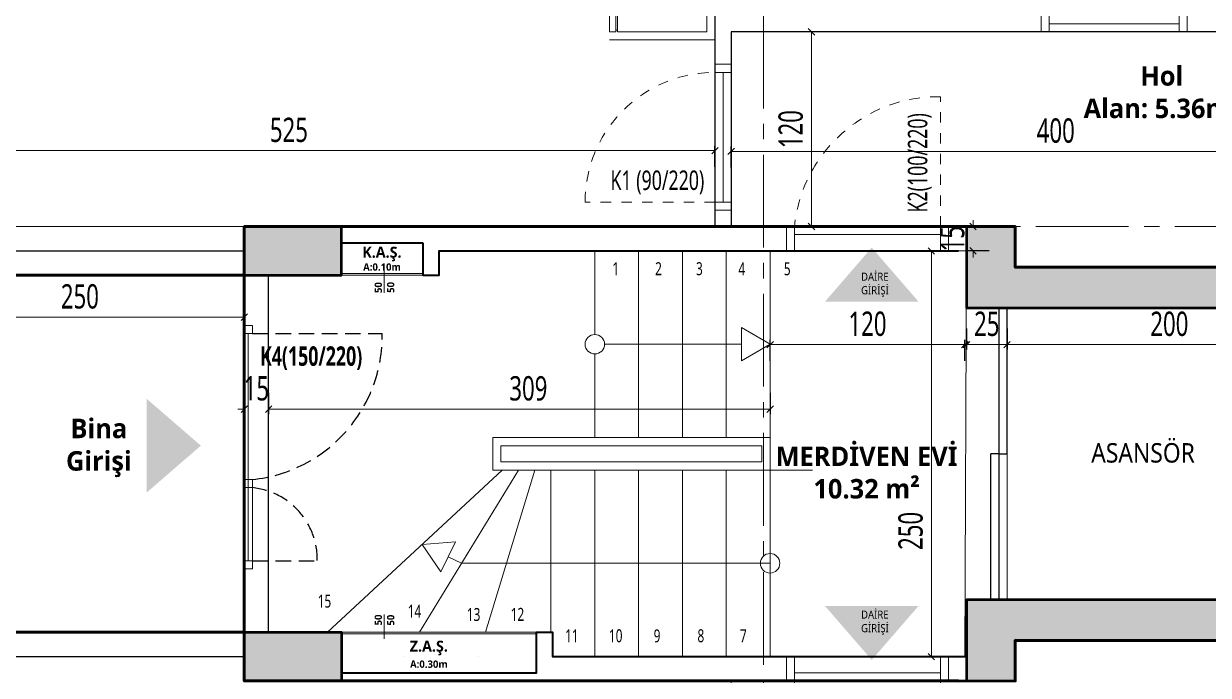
# Model space of a CAD drawing. Header units: metres. Extents: x 14968 to 56958, y -40276 to -31129.
# Drawn here: x 31217 to 31947, y -35946 to -35545 of the extents above; entities that cross this region are included whole.
import ezdxf
from ezdxf.enums import TextEntityAlignment as Align

# ---------------------------------------------------------------- set-up
doc = ezdxf.new("R2010")
doc.units = ezdxf.units.M
for name, pattern in [('CENTER2', [28.575, 19.05, -3.175, 3.175, -3.175]), ('HIDDEN2', [4.7625, 3.175, -1.5875]), ('JIS_02_1.2', [64.008, 32.004, -32.004])]:
    doc.linetypes.add(name, pattern=pattern)
doc.layers.get('0').update_dxf_attribs({"lineweight": 13})
doc.layers.get('Defpoints').update_dxf_attribs({"lineweight": 9})
doc.layers.add('A AKS', color=7, linetype='CENTER2', lineweight=9, true_color=0x848484)
doc.layers.add('A GİRİŞ OKU', color=1, linetype='Continuous', lineweight=13, true_color=0xff0000)
doc.layers.add('A ALAN BRÜT', color=5, linetype='Continuous', lineweight=60, plot=False)
doc.layers.add('A ALAN NET', color=140, linetype='Continuous', lineweight=13, plot=False)
for name, color, linetype, lineweight in [('A DUVAR', 7, 'Continuous', 25), ('A KAPI', 11, 'Continuous', 13), ('A KİRİŞ İZİ', 1, 'HIDDEN2', 13), ('A KOLON', 1, 'Continuous', 50), ('A KOLON TARAMA', 1, 'Continuous', 15), ('A MERDİVEN', 3, 'Continuous', 13), ('A MERDİVEN BASAMAK', 3, 'Continuous', 13), ('A TEFRİŞ', 252, 'Continuous', 13), ('A YAZI', 7, 'Continuous', 13), ('A ÖLÇÜ DIŞ', 31, 'Continuous', 13), ('A ÖLÇÜ İÇ', 31, 'Continuous', 13), ('Structural - Bearing', 7, 'Continuous', 40)]:
    doc.layers.add(name, color=color, linetype=linetype, lineweight=lineweight)
doc.layers.add('A KAPI KESİK', color=11, linetype='HIDDEN2')
doc.styles.add('HİB Segoe Semibold', font='')
doc.styles.add('HİB Segoe Semilight .7', font='segoeuisl.ttf', dxfattribs={"width": 0.7})
doc.styles.add('HİB Segoe Semilight .95', font='segoeuisl.ttf', dxfattribs={"width": 0.9})
doc.styles.get('HİB Segoe Semibold').set_extended_font_data('Segoe UI Semibold')
doc.dimstyles.new('HİB DIŞ', dxfattribs={"dimtxt": 15, "dimasz": 12, "dimexe": 5, "dimexo": 30, "dimgap": 5, "dimtad": 1, "dimdec": 0, "dimzin": 0, "dimdsep": 46, "dimtxsty": 'HİB Segoe Semilight .7', "dimcen": 0.09, "dimclrd": 256, "dimclre": 256, "dimclrt": 256, "dimadec": 0, "dimazin": 0, "dimtfac": 1, "dimtdec": 4, "dimtix": 1, "dimtmove": 0, "dimatfit": 3, "dimfxl": 15, "dimfxlon": 1, "dimtvp": 1, "dimtolj": 1, "dimtzin": 0, "dimlwd": -1, "dimlwe": -3, "dimarcsym": 0})
doc.dimstyles.new('HİB İÇ', dxfattribs={"dimtxt": 15, "dimasz": 18, "dimexe": 3, "dimexo": 10, "dimgap": 5, "dimtad": 1, "dimdec": 0, "dimzin": 0, "dimdsep": 46, "dimtxsty": 'HİB Segoe Semilight .7', "dimblk": 'NONE', "dimblk1": 'NONE', "dimblk2": 'NONE', "dimtsz": 2, "dimcen": 0.09, "dimclrd": 256, "dimclre": 256, "dimclrt": 256, "dimadec": 0, "dimazin": 0, "dimtfac": 1, "dimtdec": 4, "dimtix": 1, "dimtofl": 0, "dimtmove": 0, "dimatfit": 3, "dimfxl": 10, "dimfxlon": 1, "dimtvp": 1, "dimtolj": 1, "dimtzin": 0, "dimlwd": -1, "dimlwe": -3, "dimarcsym": 0})

# ---------------------------------------------------------------- blocks, each defined once
blk = doc.blocks.new('*D532')
at = {"layer": 'A ÖLÇÜ İÇ', "lineweight": -3, "ltscale": 0.5, "transparency": 16777216}
for p, q in [((31811.64, -35669.9), (31798.64, -35669.9)), ((31811.64, -35684.89), (31798.64, -35684.89))]:
    blk.add_line(p, q, dxfattribs=at)
at = {"layer": 'A ÖLÇÜ İÇ', "ltscale": 0.5, "transparency": 16777216}
for p, q in [((31799.64, -35667.9), (31803.64, -35671.9)), ((31801.64, -35669.9), (31801.64, -35665.9)), ((31803.64, -35686.89), (31799.64, -35682.89)), ((31801.64, -35684.89), (31801.64, -35688.89))]:
    blk.add_line(p, q, dxfattribs=at)
at = {"layer": 'Defpoints', "color": 0, "transparency": 16777216}
for p in [(31801.64, -35669.9), (31823.6, -35669.9), (31823.6, -35684.89)]:
    blk.add_point(p, dxfattribs=at)
at = {"layer": 'A ÖLÇÜ İÇ', "ltscale": 0.5, "transparency": 16777216, "insert": (31788.85, -35677.39), "char_height": 15, "attachment_point": 5, "rotation": 90, "style": 'HİB Segoe Semilight .7'}
blk.add_mtext('\\A1;15', dxfattribs=at)
blk = doc.blocks.new('_None')
blk = doc.blocks.new('*D567')
at = {"layer": 'A ÖLÇÜ İÇ', "lineweight": -3, "ltscale": 0.5, "transparency": 16777216}
for p, q in [((31797.6, -35732.68), (31797.6, -35745.68)), ((31822.6, -35732.68), (31822.6, -35745.68))]:
    blk.add_line(p, q, dxfattribs=at)
at = {"layer": 'A ÖLÇÜ İÇ', "ltscale": 0.5, "transparency": 16777216}
for p, q in [((31799.6, -35740.68), (31795.6, -35744.68)), ((31822.6, -35742.68), (31797.6, -35742.68)), ((31820.6, -35744.68), (31824.6, -35740.68))]:
    blk.add_line(p, q, dxfattribs=at)
at = {"layer": 'Defpoints', "color": 0, "transparency": 16777216}
for p in [(31797.6, -35719.94), (31822.6, -35719.94), (31797.6, -35742.68)]:
    blk.add_point(p, dxfattribs=at)
at = {"layer": 'A ÖLÇÜ İÇ', "ltscale": 0.5, "transparency": 16777216, "insert": (31810.1, -35729.93), "char_height": 15, "attachment_point": 5, "style": 'HİB Segoe Semilight .7'}
blk.add_mtext('\\A1;25', dxfattribs=at)
blk = doc.blocks.new('KAPI 90X10')
at = {"layer": 'A KAPI', "linetype": 'JIS_02_1.2', "ltscale": 0.2}
blk.add_line((85, 10.03), (85, 90.03), dxfattribs=at)
at = {"layer": 'A KAPI'}
for p, q in [((0, 10.03), (-10, 10.03)), ((0, 0.03), (0, 10.03)), ((90, 10.03), (90, 0.03)), ((90, 10.03), (100, 10.03)), ((0, 0.03), (-10, 0.03)), ((90, 0.03), (100, 0.03))]:
    blk.add_line(p, q, dxfattribs=at)
for points in [[(5, 10.03), (0, 10.03), (0, 0.03), (5, 0.03)], [(85, 5.03), (85, 10.03), (5, 10.03), (5, 5.03)], [(90, 10.03), (85, 10.03), (85, 0.03), (90, 0.03)]]:
    blk.add_lwpolyline(points, close=True, dxfattribs=at)
at = {"layer": 'A KAPI', "linetype": 'JIS_02_1.2', "ltscale": 0.2}
blk.add_arc((85, 10.03), 80, 90, 180, dxfattribs=at)
at = {"layer": 'A KAPI', "style": 'HİB Segoe Semilight .7', "width": 0.7}
blk.add_attdef('KAPI_NO', (76.63, 23.8), '', height=12, rotation=90, dxfattribs=at)
blk = doc.blocks.new('*D533')
at = {"layer": 'A ÖLÇÜ İÇ', "lineweight": -3, "ltscale": 0.5}
for p, q in [((31708.14, -35549.89), (31699.14, -35549.89)), ((31712.14, -35669.9), (31699.14, -35669.9))]:
    blk.add_line(p, q, dxfattribs=at)
at = {"layer": 'A ÖLÇÜ İÇ', "ltscale": 0.5}
for p, q in [((31704.14, -35551.89), (31700.14, -35547.89)), ((31702.14, -35669.9), (31702.14, -35549.89)), ((31700.14, -35667.9), (31704.14, -35671.9))]:
    blk.add_line(p, q, dxfattribs=at)
at = {"layer": 'Defpoints', "color": 0}
for p in [(31702.14, -35549.89), (31718.14, -35549.89), (31724.1, -35669.9)]:
    blk.add_point(p, dxfattribs=at)
at = {"layer": 'A ÖLÇÜ İÇ', "ltscale": 0.5, "insert": (31689.35, -35609.89), "char_height": 15, "attachment_point": 5, "rotation": 90, "style": 'HİB Segoe Semilight .7'}
blk.add_mtext('\\A1;120', dxfattribs=at)
blk = doc.blocks.new('KAPI 90X15')
at = {"layer": 'A KAPI', "ltscale": 100}
for p, q in [((78.34, 98.17), (78.34, 108.17)), ((93.34, 98.17), (93.34, 108.17)), ((78.34, 98.17), (93.34, 98.17)), ((93.34, -1.83), (78.34, -1.83)), ((78.34, -1.83), (78.34, -11.83)), ((93.34, -1.83), (93.34, -11.83))]:
    blk.add_line(p, q, dxfattribs=at)
at = {"layer": 'A KAPI', "linetype": 'JIS_02_1.2', "ltscale": 0.2}
blk.add_line((78.34, 93.17), (-1.66, 93.17), dxfattribs=at)
at = {"layer": 'A KAPI', "ltscale": 100}
for points in [[(78.34, 98.17), (78.34, 93.17), (93.34, 93.17), (93.34, 98.17)], [(83.34, 93.17), (78.34, 93.17), (78.34, 3.17), (83.34, 3.17)], [(78.34, 3.17), (78.34, -1.83), (93.34, -1.83), (93.34, 3.17)]]:
    blk.add_lwpolyline(points, close=True, dxfattribs=at)
at = {"layer": 'A KAPI', "linetype": 'JIS_02_1.2', "ltscale": 0.2}
blk.add_arc((87.4, 91.77), 89.07, 179.10402, 264.16306, dxfattribs=at)
at = {"layer": 'A KAPI', "style": 'HİB Segoe Semilight .7', "width": 0.7}
blk.add_attdef('KAPI_NO', (21.93, 73.07), '', height=12, dxfattribs=at)
blk = doc.blocks.new('*D564')
at = {"layer": 'A ÖLÇÜ İÇ', "ltscale": 0.5, "transparency": 16777216}
for p, q in [((31678.6, -35740.68), (31674.6, -35744.68)), ((31796.6, -35742.68), (31676.6, -35742.68)), ((31794.6, -35744.68), (31798.6, -35740.68))]:
    blk.add_line(p, q, dxfattribs=at)
at = {"layer": 'A ÖLÇÜ İÇ', "lineweight": -3, "ltscale": 0.5, "transparency": 16777216}
for p, q in [((31676.6, -35752.68), (31676.6, -35739.68)), ((31796.6, -35752.68), (31796.6, -35739.68))]:
    blk.add_line(p, q, dxfattribs=at)
at = {"layer": 'Defpoints', "color": 0, "transparency": 16777216}
for p in [(31676.6, -35742.68), (31796.6, -35899.89), (31676.6, -35919.25)]:
    blk.add_point(p, dxfattribs=at)
at = {"layer": 'A ÖLÇÜ İÇ', "ltscale": 0.5, "transparency": 16777216, "insert": (31736.6, -35729.89), "char_height": 15, "attachment_point": 5, "style": 'HİB Segoe Semilight .7'}
blk.add_mtext('\\A1;120', dxfattribs=at)
blk = doc.blocks.new('*D563')
at = {"layer": 'A ÖLÇÜ İÇ', "ltscale": 0.5, "transparency": 16777216}
for p, q in [((31777.98, -35686.99), (31773.98, -35682.99)), ((31775.98, -35684.99), (31775.98, -35934.94)), ((31773.98, -35932.94), (31777.98, -35936.94))]:
    blk.add_line(p, q, dxfattribs=at)
at = {"layer": 'A ÖLÇÜ İÇ', "lineweight": -3, "ltscale": 0.5, "transparency": 16777216}
for p, q in [((31785.98, -35684.99), (31772.98, -35684.99)), ((31785.98, -35934.94), (31772.98, -35934.94))]:
    blk.add_line(p, q, dxfattribs=at)
at = {"layer": 'Defpoints', "color": 0, "transparency": 16777216}
for p in [(31797.6, -35684.99), (31775.98, -35934.94), (31797.6, -35934.94)]:
    blk.add_point(p, dxfattribs=at)
at = {"layer": 'A ÖLÇÜ İÇ', "ltscale": 0.5, "transparency": 16777216, "insert": (31763.22, -35857.48), "char_height": 15, "attachment_point": 5, "rotation": 90, "style": 'HİB Segoe Semilight .7'}
blk.add_mtext('\\A1;250', dxfattribs=at)
blk = doc.blocks.new('*D565')
at = {"layer": 'A ÖLÇÜ İÇ', "ltscale": 0.5, "transparency": 16777216}
for p, q in [((31824.6, -35740.68), (31820.6, -35744.68)), ((32022.6, -35742.68), (31822.6, -35742.68)), ((32020.6, -35744.68), (32024.6, -35740.68))]:
    blk.add_line(p, q, dxfattribs=at)
at = {"layer": 'A ÖLÇÜ İÇ', "lineweight": -3, "ltscale": 0.5, "transparency": 16777216}
for p, q in [((31822.6, -35752.68), (31822.6, -35739.68)), ((32022.6, -35752.68), (32022.6, -35739.68))]:
    blk.add_line(p, q, dxfattribs=at)
at = {"layer": 'Defpoints', "color": 0, "transparency": 16777216}
for p in [(31822.6, -35742.68), (31822.6, -35899.89), (32022.6, -35899.89)]:
    blk.add_point(p, dxfattribs=at)
at = {"layer": 'A ÖLÇÜ İÇ', "ltscale": 0.5, "transparency": 16777216, "insert": (31922.6, -35729.93), "char_height": 15, "attachment_point": 5, "style": 'HİB Segoe Semilight .7'}
blk.add_mtext('\\A1;200', dxfattribs=at)
blk = doc.blocks.new('*D543')
at = {"layer": 'A ÖLÇÜ İÇ', "ltscale": 0.5}
for p, q in [((31654.6, -35621.59), (31650.6, -35625.59)), ((31652.6, -35623.59), (32052.6, -35623.59)), ((32050.6, -35625.59), (32054.6, -35621.59))]:
    blk.add_line(p, q, dxfattribs=at)
at = {"layer": 'A ÖLÇÜ İÇ', "lineweight": -3, "ltscale": 0.5}
for p, q in [((31652.6, -35633.59), (31652.6, -35620.59)), ((32052.6, -35633.59), (32052.6, -35620.59))]:
    blk.add_line(p, q, dxfattribs=at)
at = {"layer": 'Defpoints', "color": 0}
for p in [(32052.6, -35623.59), (31652.6, -35669.89), (32052.6, -35669.94)]:
    blk.add_point(p, dxfattribs=at)
at = {"layer": 'A ÖLÇÜ İÇ', "ltscale": 0.5, "insert": (31852.6, -35610.84), "char_height": 15, "attachment_point": 5, "style": 'HİB Segoe Semilight .7'}
blk.add_mtext('\\A1;400', dxfattribs=at)
blk = doc.blocks.new('A BUZDOLABI')
at = {"color": 0}
for p, q in [((13.07, 48.33), (13.07, -16.67)), ((18.07, 43.33), (18.07, -11.67)), ((18.07, -11.67), (78.07, -11.67)), ((18.07, -12.67), (78.07, -12.67)), ((18.07, -12.67), (18.07, -16.67)), ((19.07, -12.67), (19.07, -11.67)), ((77.07, -11.67), (77.07, -12.67)), ((78.07, -12.67), (78.07, -16.67)), ((18.07, -16.67), (78.07, -16.67))]:
    blk.add_line(p, q, dxfattribs=at)
at = {"color": 0, "ltscale": 10}
for p, q in [((83.07, 48.33), (83.07, -16.67)), ((18.07, 43.33), (78.07, 43.33)), ((78.07, 43.33), (78.07, -11.67))]:
    blk.add_line(p, q, dxfattribs=at)
at = {"color": 0}
for points in [[(18.07, 43.33), (78.07, 43.33)], [(78.07, -16.67), (18.07, -16.67)]]:
    blk.add_lwpolyline(points, dxfattribs=at)
blk = doc.blocks.new('*D569')
at = {"layer": 'A ÖLÇÜ İÇ', "lineweight": -3, "ltscale": 0.5, "transparency": 16777216}
for p, q in [((31352.6, -35772.47), (31352.6, -35785.47)), ((31367.6, -35772.47), (31367.6, -35785.47))]:
    blk.add_line(p, q, dxfattribs=at)
at = {"layer": 'A ÖLÇÜ İÇ', "ltscale": 0.5, "transparency": 16777216}
for p, q in [((31352.6, -35782.47), (31348.6, -35782.47)), ((31350.6, -35784.47), (31354.6, -35780.47)), ((31369.6, -35780.47), (31365.6, -35784.47)), ((31367.6, -35782.47), (31371.6, -35782.47))]:
    blk.add_line(p, q, dxfattribs=at)
at = {"layer": 'Defpoints', "color": 0, "transparency": 16777216}
for p in [(31352.6, -35724.94), (31367.6, -35724.94), (31352.6, -35782.47)]:
    blk.add_point(p, dxfattribs=at)
at = {"layer": 'A ÖLÇÜ İÇ', "ltscale": 0.5, "transparency": 16777216, "insert": (31360.1, -35769.68), "char_height": 15, "attachment_point": 5, "style": 'HİB Segoe Semilight .7'}
blk.add_mtext('\\A1;15', dxfattribs=at)
blk = doc.blocks.new('*D538')
at = {"layer": 'A ÖLÇÜ İÇ', "ltscale": 0.5, "transparency": 16777216}
for p, q in [((31119.6, -35621.14), (31115.6, -35625.14)), ((31117.6, -35623.14), (31642.6, -35623.14)), ((31640.6, -35625.14), (31644.6, -35621.14))]:
    blk.add_line(p, q, dxfattribs=at)
at = {"layer": 'A ÖLÇÜ İÇ', "lineweight": -3, "ltscale": 0.5, "transparency": 16777216}
for p, q in [((31117.6, -35633.14), (31117.6, -35620.14)), ((31642.6, -35633.14), (31642.6, -35620.14))]:
    blk.add_line(p, q, dxfattribs=at)
at = {"layer": 'Defpoints', "color": 0, "transparency": 16777216}
for p in [(31642.6, -35623.14), (31117.6, -35647.64), (31642.6, -35669.89)]:
    blk.add_point(p, dxfattribs=at)
at = {"layer": 'A ÖLÇÜ İÇ', "ltscale": 0.5, "transparency": 16777216, "insert": (31380.1, -35610.39), "char_height": 15, "attachment_point": 5, "style": 'HİB Segoe Semilight .7'}
blk.add_mtext('\\A1;525', dxfattribs=at)
blk = doc.blocks.new('*D568')
at = {"layer": 'A ÖLÇÜ İÇ', "lineweight": -3, "ltscale": 0.5, "transparency": 16777216}
for p, q in [((31367.6, -35772.47), (31367.6, -35785.47)), ((31676.6, -35772.47), (31676.6, -35785.47))]:
    blk.add_line(p, q, dxfattribs=at)
at = {"layer": 'A ÖLÇÜ İÇ', "ltscale": 0.5, "transparency": 16777216}
for p, q in [((31369.6, -35780.47), (31365.6, -35784.47)), ((31676.6, -35782.47), (31367.6, -35782.47)), ((31674.6, -35784.47), (31678.6, -35780.47))]:
    blk.add_line(p, q, dxfattribs=at)
at = {"layer": 'Defpoints', "color": 0, "transparency": 16777216}
for p in [(31676.6, -35684.94), (31367.6, -35724.94), (31367.6, -35782.47)]:
    blk.add_point(p, dxfattribs=at)
at = {"layer": 'A ÖLÇÜ İÇ', "ltscale": 0.5, "transparency": 16777216, "insert": (31527.65, -35769.71), "char_height": 15, "attachment_point": 5, "style": 'HİB Segoe Semilight .7'}
blk.add_mtext('\\A1;309', dxfattribs=at)
blk = doc.blocks.new('*D178')
at = {"layer": 'A ÖLÇÜ DIŞ', "lineweight": -3, "ltscale": 0.5}
for p, q in [((32528.3, -35224.94), (32548.3, -35224.94)), ((32528.3, -36394.94), (32548.3, -36394.94))]:
    blk.add_line(p, q, dxfattribs=at)
at = {"layer": 'A ÖLÇÜ DIŞ', "ltscale": 0.5}
blk.add_line((32543.3, -36382.94), (32543.3, -35236.94), dxfattribs=at)
at = {"layer": 'A ÖLÇÜ DIŞ'}
for points in [[(32545.3, -35236.94), (32541.3, -35236.94), (32543.3, -35224.94)], [(32541.3, -36382.94), (32545.3, -36382.94), (32543.3, -36394.94)]]:
    blk.add_solid(points, dxfattribs=at)
at = {"layer": 'Defpoints', "color": 0}
for p in [(31657.6, -35224.94), (32543.3, -35224.94), (31657.6, -36394.94)]:
    blk.add_point(p, dxfattribs=at)
at = {"layer": 'A ÖLÇÜ DIŞ', "ltscale": 0.5, "insert": (32530.51, -35809.94), "char_height": 15, "attachment_point": 5, "rotation": 90, "style": 'HİB Segoe Semilight .7'}
blk.add_mtext('\\A1;1170', dxfattribs=at)
blk = doc.blocks.new('*D1526')
at = {"layer": 'A ÖLÇÜ İÇ', "lineweight": -3, "ltscale": 0.5}
for p, q in [((31102.6, -35715.78), (31102.6, -35728.78)), ((31352.6, -35715.78), (31352.6, -35728.78))]:
    blk.add_line(p, q, dxfattribs=at)
at = {"layer": 'A ÖLÇÜ İÇ', "ltscale": 0.5}
for p, q in [((31104.6, -35723.78), (31100.6, -35727.78)), ((31102.6, -35725.78), (31352.6, -35725.78)), ((31350.6, -35727.78), (31354.6, -35723.78))]:
    blk.add_line(p, q, dxfattribs=at)
at = {"layer": 'Defpoints', "color": 0}
for p in [(31102.6, -35694.94), (31352.6, -35699.94), (31352.6, -35725.78)]:
    blk.add_point(p, dxfattribs=at)
at = {"layer": 'A ÖLÇÜ İÇ', "ltscale": 0.5, "insert": (31251.32, -35713.03), "char_height": 15, "attachment_point": 5, "style": 'HİB Segoe Semilight .7'}
blk.add_mtext('\\A1;250', dxfattribs=at)
blk = doc.blocks.new('KAPI GİRİŞ 150')
at = {"layer": 'A KAPI', "ltscale": 100}
for points in [[(-5, 40), (0, 40), (0, 45), (-5, 45)], [(140, 45), (140, 42.5), (45, 42.5), (45, 45)], [(50, 40), (45, 40), (45, 45), (50, 45)], [(145, 40), (140, 40), (140, 45), (145, 45)], [(50, 42.5), (50, 40), (0, 40), (0, 42.5)]]:
    blk.add_lwpolyline(points, close=True, dxfattribs=at)
at = {"layer": 'A KAPI KESİK', "ltscale": 3}
for p, q in [((0, 40), (0, 0)), ((140, 40), (140, -40))]:
    blk.add_line(p, q, dxfattribs=at)
for centre, radius, start, end in [((0.7, 44.53), 44.53, 269.10402, 354.16306), ((138.61, 49.06), 89.07, 185.83694, 270.89598)]:
    blk.add_arc(centre, radius, start, end, dxfattribs=at)
at = {"layer": 'A YAZI', "style": 'HİB Segoe Semilight .7', "text_generation_flag": 4, "width": 0.7}
blk.add_attdef('KAPI_NO', (119.9, -16.41), '', height=12, rotation=90, dxfattribs=at)
blk = doc.blocks.new('AKS YENİ')
at = {"layer": 'A AKS', "ltscale": 3}
for p, q in [((570, 285.07), (570, -1455.07)), ((1480.7, -445), (-235.7, -445))]:
    blk.add_line(p, q, dxfattribs=at)
blk = doc.blocks.new('KOLON YENİ')
at = {"layer": 'A KOLON TARAMA', "ltscale": 100, "transparency": 33554687}
h = blk.add_hatch(dxfattribs=at)
h.set_pattern_fill('ANSI33-METRIC', color=256)
h.set_pattern_definition([(45, (250, -735), (-4.49013, 4.49013), []), (45, (254.49, -735), (-4.49013, 4.49013), [3.175, -1.5875])])
h.paths.add_polyline_path([(695, -725), (725, -725), (725, -699.99), (945, -700), (945, -470), (725, -470), (725, -445), (695, -445), (695, -495.01), (920, -495), (920, -674.95), (695, -674.94)])
h.paths.add_polyline_path([(250, -475), (310, -475), (310, -445), (250, -445)])
h.paths.add_polyline_path([(250, -695), (310, -695), (310, -725), (250, -725)])
at = {"layer": 'A KOLON', "ltscale": 0.5}
for points in [[(250, -475), (310, -475), (310, -445), (250, -445)], [(695, -725), (725, -725), (725, -700), (945, -700), (945, -470), (725, -470), (725, -445), (695, -445), (695, -495), (920, -495), (920, -674.95), (695, -674.95)], [(250, -695), (310, -695), (310, -725), (250, -725)]]:
    blk.add_lwpolyline(points, close=True, dxfattribs=at)

msp = doc.modelspace()

# ---------------------------------------------------------------- hatches: boundary and pattern name
at = {"layer": 'A GİRİŞ OKU', "ltscale": 100, "transparency": 33554687}
h = msp.add_hatch(color=256, dxfattribs=at)
h.dxf.hatch_style = 1
h.paths.add_polyline_path([(31768.09, -35716.22), (31710.36, -35716.22), (31739.23, -35682.88)])
h = msp.add_hatch(color=256, dxfattribs=at)
h.dxf.hatch_style = 1
h.paths.add_polyline_path([(31292.52, -35833.8), (31292.52, -35776.06), (31325.86, -35804.93)])
h = msp.add_hatch(color=256, dxfattribs=at)
h.dxf.hatch_style = 1
h.paths.add_polyline_path([(31768.09, -35903.66), (31710.36, -35903.66), (31739.23, -35937)])

# ---------------------------------------------------------------- linework, layer by layer
at = {"layer": 'A ALAN BRÜT', "ltscale": 0.5}
for points in [[(31102.6, -35224.94), (31657.6, -35224.94), (31657.6, -35224.94), (32342.61, -35224.94), (32342.61, -35554.94), (32262.6, -35554.94), (32262.6, -35809.94), (32047.6, -35809.94), (32047.6, -35694.94), (31827.6, -35694.94), (31827.6, -35669.94), (31792.6, -35669.94), (31792.6, -35669.94), (31412.6, -35669.94), (31412.6, -35669.94), (31352.6, -35669.94), (31352.6, -35699.94), (31102.6, -35699.94)], [(32342.61, -35224.94), (32342.61, -35554.94), (32262.6, -35554.94), (32262.6, -36064.94), (32342.61, -36064.94), (32342.61, -36394.94), (31657.6, -36394.94), (31657.6, -36394.94), (31102.6, -36394.94), (31102.6, -35919.94), (31352.6, -35919.94), (31352.6, -35699.94), (31102.6, -35699.94), (31102.6, -35224.94), (31657.6, -35224.94), (31657.6, -35224.94)], [(31352.6, -35669.94), (31792.6, -35669.94), (31792.6, -35669.94), (31827.6, -35669.94), (31827.6, -35694.94), (32047.6, -35694.94), (32047.6, -35924.94), (31827.6, -35924.9), (31827.6, -35949.94), (31792.6, -35949.98), (31792.6, -35949.94), (31412.6, -35949.94), (31412.6, -35949.94), (31352.6, -35949.94)], [(31102.6, -36394.94), (31657.6, -36394.94), (31657.6, -36394.94), (32342.61, -36394.94), (32342.61, -36064.94), (32262.6, -36064.94), (32262.6, -35809.94), (32047.6, -35809.94), (32047.6, -35924.94), (31827.6, -35924.89), (31827.6, -35949.94), (31792.6, -35949.98), (31792.6, -35949.94), (31412.6, -35949.94), (31412.6, -35949.94), (31352.6, -35949.94), (31352.6, -35919.94), (31102.6, -35919.94)]]:
    msp.add_lwpolyline(points, close=True, dxfattribs=at)
at = {"layer": 'A ALAN NET'}
for points in [[(31117.6, -35239.94), (31642.6, -35239.94), (31642.6, -35669.94), (31117.6, -35669.94)], [(31652.6, -35669.94), (31652.6, -35549.89), (32052.6, -35549.89), (32052.6, -35669.94), (32052.6, -35669.94), (32052.6, -35694.94), (31827.6, -35694.96), (31827.6, -35669.91)], [(31652.6, -35949.94), (31652.6, -36069.99), (32052.6, -36069.99), (32052.6, -35924.94), (31827.6, -35924.89), (31827.6, -35949.94)]]:
    msp.add_lwpolyline(points, close=True, dxfattribs=at)
at = {"layer": 'A ALAN NET', "ltscale": 0.5}
msp.add_lwpolyline([(31822.6, -35899.89), (32022.6, -35899.89), (32022.6, -35719.94), (31822.6, -35719.94)], close=True, dxfattribs=at)
at = {"layer": 'A DUVAR', "ltscale": 0.5}
for p, q in [((31642.6, -35239.94), (31642.6, -35669.94)), ((31652.6, -35549.89), (31652.6, -35669.94)), ((32052.6, -35549.89), (31652.6, -35549.89)), ((31792.6, -35669.94), (31412.6, -35669.94)), ((31162.6, -35684.94), (31352.6, -35684.94)), ((31367.6, -35919.94), (31367.6, -35699.94)), ((31162.6, -35919.94), (31352.6, -35919.94)), ((31162.6, -35934.94), (31352.6, -35934.94))]:
    msp.add_line(p, q, dxfattribs=at)
at = {"layer": 'A DUVAR', "linetype": 'ByBlock', "ltscale": 100}
for p, q in [((31817.6, -35719.94), (31817.6, -35809.94)), ((31822.6, -35809.94), (31822.6, -35719.94)), ((31817.6, -35809.94), (31812.6, -35809.94)), ((31812.6, -35899.94), (31812.6, -35809.94)), ((31817.6, -35809.94), (31822.6, -35809.94)), ((31817.6, -35809.94), (31817.6, -35899.94))]:
    msp.add_line(p, q, dxfattribs=at)
at = {"layer": 'A DUVAR', "ltscale": 0.5}
msp.add_lwpolyline([(32342.61, -35224.94), (32342.61, -35554.94), (32262.61, -35554.94), (32262.61, -36064.94), (32342.61, -36064.94), (32342.61, -36394.94), (31657.6, -36394.94), (31657.6, -36394.94), (31102.6, -36394.94), (31102.6, -35919.94), (31352.6, -35919.94), (31352.6, -35699.94), (31102.6, -35699.94), (31102.6, -35224.94), (31657.6, -35224.94), (31657.6, -35224.94)], close=True, dxfattribs=at)
at = {"layer": 'A KİRİŞ İZİ', "ltscale": 2}
msp.add_line((31822.6, -35899.89), (31822.6, -35719.89), dxfattribs=at)
at = {"layer": 'A MERDİVEN'}
for p, q in [((31568.6, -35736.44), (31568.6, -35684.94)), ((31595.6, -35799.96), (31595.6, -35684.94)), ((31622.6, -35799.96), (31622.6, -35684.94)), ((31649.6, -35799.96), (31649.6, -35684.99)), ((31676.6, -35799.96), (31676.6, -35684.94)), ((31574.6, -35742.45), (31658.89, -35742.42)), ((31568.6, -35799.96), (31568.6, -35748.44)), ((31511.6, -35819.94), (31403.93, -35919.94)), ((31521.6, -35819.94), (31460.5, -35919.94)), ((31531.6, -35819.94), (31501.26, -35919.94)), ((31541.6, -35819.94), (31541.6, -35919.94)), ((31568.6, -35819.94), (31568.6, -35934.89)), ((31595.6, -35819.94), (31595.6, -35934.89)), ((31622.6, -35819.94), (31622.6, -35934.89)), ((31649.6, -35819.94), (31649.6, -35934.89)), ((31676.6, -35819.94), (31702.77, -35819.94)), ((31676.6, -35819.94), (31676.6, -35934.89)), ((31451.33, -35934.94), (31451.33, -35934.94)), ((31496.71, -35934.94), (31496.71, -35934.94))]:
    msp.add_line(p, q, dxfattribs=at)
for points in [[(31676.6, -35742.42), (31658.89, -35732.19), (31658.89, -35752.65)], [(31505.71, -35819.94), (31505.71, -35799.94), (31676.6, -35799.94), (31676.6, -35819.94)], [(31510.71, -35814.94), (31510.71, -35804.94), (31671.6, -35804.94), (31671.6, -35814.94)]]:
    msp.add_lwpolyline(points, close=True, dxfattribs=at)
for points in [[(31619.89, -35742.46), (31620.09, -35742.46)], [(31676.6, -35877.41), (31486.41, -35877.41), (31478.23, -35873.46)], [(31486.47, -35877.44), (31486.41, -35877.41)]]:
    msp.add_lwpolyline(points, dxfattribs=at)
at = {"layer": 'A MERDİVEN', "elevation": 0}
msp.add_lwpolyline([(31462.28, -35865.75), (31473.78, -35882.67), (31482.68, -35864.25)], close=True, dxfattribs=at)
at = {"layer": 'A MERDİVEN'}
for centre in [(31568.6, -35742.44), (31676.6, -35877.41)]:
    msp.add_circle(centre, 6, dxfattribs=at)
at = {"layer": 'A TEFRİŞ', "linetype": 'Continuous'}
for p, q in [((31462.6, -35698.94), (31412.6, -35698.94)), ((31438.83, -35695.82), (31438.87, -35710.82)), ((31462.6, -35699.94), (31412.6, -35699.94)), ((31438.83, -35924.06), (31438.87, -35909.06)), ((31532.6, -35919.94), (31412.6, -35919.94)), ((31532.6, -35920.94), (31412.6, -35920.94))]:
    msp.add_line(p, q, dxfattribs=at)
at = {"layer": 'Structural - Bearing'}
for p, q in [((31412.6, -35679.94), (31462.6, -35679.94)), ((31462.6, -35684.94), (31462.6, -35689.94)), ((31532.6, -35934.94), (31532.6, -35929.94))]:
    msp.add_line(p, q, dxfattribs=at)
for points in [[(31462.6, -35679.94), (31462.6, -35699.94), (31472.6, -35699.94), (31472.6, -35684.94), (31792.6, -35684.94)], [(31412.6, -35944.94), (31532.6, -35944.94), (31532.6, -35919.94), (31542.6, -35919.94), (31542.6, -35934.94), (31797.6, -35934.94)]]:
    msp.add_lwpolyline(points, dxfattribs=at)

# ---------------------------------------------------------------- block references
at = {"layer": 'A AKS', "ltscale": 0.5}
msp.add_blockref('AKS YENİ', (31102.6, -35224.94), dxfattribs=at)
at = {"layer": 'A DUVAR'}
ref = msp.add_blockref('KAPI GİRİŞ 150', (31397.6, -35875.81), dxfattribs=dict(at, rotation=90.00000000000001))
ref.add_attrib('KAPI_NO', 'K4(150/220)', (31362.3, -35755.74), dxfattribs={"layer": 'A KAPI', "height": 12, "style": 'HİB Segoe Semibold', "width": 0.7})
at = {"layer": 'A KAPI', "ltscale": 100}
ref = msp.add_blockref('KAPI 90X10', (31843.6, -35549.92), dxfattribs=at)
ref.add_attrib('KAPI_NO', 'K1 (90/220)', (31920.23, -35533.59), dxfattribs={"height": 12, "rotation": 90, "style": 'HİB Segoe Semilight .7', "width": 0.7})
ref = msp.add_blockref('KAPI 90X10', (31652.64, -35569.89), dxfattribs=dict(at, xscale=-1, rotation=90.00000000000001))
ref.add_attrib('KAPI_NO', 'K1 (90/220)', (31578.25, -35647.36), dxfattribs={"height": 12, "style": 'HİB Segoe Semilight .7', "width": 0.7})
ref = msp.add_blockref('KAPI 90X15', (31688.44, -35591.55), dxfattribs=dict(at, rotation=270))
ref.add_attrib('KAPI_NO', 'K2(100/220)', (31773.46, -35661.25), dxfattribs={"height": 12, "rotation": 90, "style": 'HİB Segoe Semilight .7', "width": 0.7})
ref = msp.add_blockref('KAPI 90X15', (31688.44, -36028.33), dxfattribs=dict(at, xscale=-1, rotation=270))
ref.add_attrib('KAPI_NO', 'K2(100/220)', (31773.46, -36017.29), dxfattribs={"height": 12, "rotation": 90, "style": 'HİB Segoe Semilight .7', "width": 0.7})
at = {"layer": 'A TEFRİŞ', "ltscale": 100, "rotation": 270}
msp.add_blockref('A BUZDOLABI', (31594.28, -35471.87), dxfattribs=at)

# ---------------------------------------------------------------- texts
at = {"layer": 'A GİRİŞ OKU', "color": 250, "ltscale": 100, "transparency": 33554687, "char_height": 5, "width": 1.92, "style": 'HİB Segoe Semilight .95'}
for insert, attachment_point in [((31732.66, -35713.33), 7), ((31732.66, -35906.55), 1)]:
    msp.add_mtext('DAİRE GİRİŞİ', dxfattribs=dict(at, insert=insert, attachment_point=attachment_point))
at = {"layer": 'A MERDİVEN BASAMAK', "style": 'HİB Segoe Semilight .95', "width": 0.7}
for s, p in [('1', (31579.39, -35699.93)), ('2', (31605.76, -35699.87)), ('3', (31630.96, -35699.87)), ('4', (31657.07, -35699.93)), ('5', (31685.07, -35699.93))]:
    msp.add_text(s, height=8, dxfattribs=at).set_placement(p)
at = {"layer": 'A YAZI', "ltscale": 100, "style": 'HİB Segoe Semibold'}
for s, height, p in [('K.A.Ş.', 6.75, (31437.42, -35685.71)), ('A:0.10m', 4.5, (31437.48, -35694.83)), ('Z.A.Ş.', 6.75, (31466.32, -35928.5)), ('A:0.30m', 4.5, (31466.38, -35939.59))]:
    msp.add_text(s, height=height, dxfattribs=at).set_placement(p, align=Align.MIDDLE_CENTER)
for p in [(31435.17, -35707.52), (31442.82, -35707.42), (31435.17, -35912.35), (31442.82, -35912.46)]:
    msp.add_text('50', height=4.5, rotation=90, dxfattribs=at).set_placement(p, align=Align.MIDDLE_CENTER)
at = {"layer": 'A YAZI', "ltscale": 100, "char_height": 12}
for s, insert, width, attachment_point, style in [('Hol\\PAlan: 5.36m²', (31917.95, -35603.29), 169.4932, 8, 'HİB Segoe Semibold'), ('\\pxi-3,l4,t4;Bina\\PGirişi', (31257, -35788.32), 74.1698, 2, 'HİB Segoe Semibold'), ('ASANSÖR', (31938.33, -35803.37), 103.3635, 3, 'HİB Segoe Semilight .95'), ('\\pxqc;MERDİVEN EVİ 10.32 m²', (31801.24, -35837.71), 130.3635, 9, 'HİB Segoe Semibold')]:
    msp.add_mtext(s, dxfattribs=dict(at, insert=insert, width=width, attachment_point=attachment_point, style=style))

# ---------------------------------------------------------------- dimensions: what is measured, and where the dimension line sits
at = {"layer": 'A ÖLÇÜ DIŞ', "ltscale": 0.5}
dim = msp.add_linear_dim(base=(32543.3, -35224.94), p1=(31657.6, -36394.94), p2=(31657.6, -35224.94), angle=90, dimstyle='HİB DIŞ', dxfattribs=at)
dim.commit()
dim.dimension.update_dxf_attribs({"geometry": '*D178', "text_midpoint": (32530.51, -35809.94)})
at = {"layer": 'A ÖLÇÜ İÇ', "ltscale": 0.5}
for base, p1, p2, picture, middle in [((31702.14, -35549.89), (31724.1, -35669.9), (31718.14, -35549.89), '*D533', (31702.14, -35609.89)), ((31775.98, -35934.94), (31797.6, -35684.99), (31797.6, -35934.94), '*D563', (31775.98, -35857.48))]:
    dim = msp.add_linear_dim(base=base, p1=p1, p2=p2, angle=270, dimstyle='HİB İÇ', override={"dimtxt": 15}, dxfattribs=at)
    dim.commit()
    dim.dimension.update_dxf_attribs({"geometry": picture, "text_midpoint": middle, "dimtype": 160})
for base, p1, p2, picture, middle in [((31642.6, -35623.14), (31117.6, -35647.64), (31642.6, -35669.89), '*D538', (31380.1, -35610.39)), ((32052.6, -35623.59), (31652.6, -35669.89), (32052.6, -35669.94), '*D543', (31852.6, -35610.84)), ((31797.6, -35742.68), (31822.6, -35719.94), (31797.6, -35719.94), '*D567', (31810.1, -35729.93)), ((31352.6, -35782.47), (31367.6, -35724.94), (31352.6, -35724.94), '*D569', (31360.1, -35769.68))]:
    dim = msp.add_linear_dim(base=base, p1=p1, p2=p2, dimstyle='HİB İÇ', override={"dimtxt": 15}, dxfattribs=at)
    dim.commit()
    dim.dimension.update_dxf_attribs({"geometry": picture, "text_midpoint": middle})
for base, p1, p2, angle, picture, middle in [((31801.64, -35669.9), (31823.6, -35684.89), (31823.6, -35669.9), 270, '*D532', (31788.85, -35677.39)), ((31676.6, -35742.68), (31796.6, -35899.89), (31676.6, -35919.25), 180, '*D564', (31736.6, -35729.89)), ((31822.6, -35742.68), (32022.6, -35899.89), (31822.6, -35899.89), 180, '*D565', (31922.6, -35729.93))]:
    dim = msp.add_linear_dim(base=base, p1=p1, p2=p2, angle=angle, dimstyle='HİB İÇ', override={"dimtxt": 15}, dxfattribs=at)
    dim.commit()
    dim.dimension.update_dxf_attribs({"geometry": picture, "text_midpoint": middle})
for base, p1, p2, picture, middle in [((31367.6, -35782.47), (31676.6, -35684.94), (31367.6, -35724.94), '*D568', (31527.65, -35782.47)), ((31352.6, -35725.78), (31102.6, -35694.94), (31352.6, -35699.94), '*D1526', (31251.32, -35725.78))]:
    dim = msp.add_linear_dim(base=base, p1=p1, p2=p2, dimstyle='HİB İÇ', override={"dimtxt": 15}, dxfattribs=at)
    dim.commit()
    dim.dimension.update_dxf_attribs({"geometry": picture, "text_midpoint": middle, "dimtype": 160})

# ---------------------------------------------------------------- next in the draw order: block references
at = {"layer": 'A KOLON', "ltscale": 0.5}
msp.add_blockref('KOLON YENİ', (31102.6, -35224.94), dxfattribs=at)

# ---------------------------------------------------------------- next in the draw order: linework, layer by layer
at = {"layer": 'A ALAN NET'}
for points in [[(31412.6, -35679.94), (31462.6, -35679.94), (31462.6, -35699.94), (31412.6, -35699.94)], [(31367.6, -35699.94), (31472.6, -35699.94), (31472.6, -35684.94), (31797.6, -35684.94), (31796.6, -35934.99), (31542.6, -35934.94), (31542.6, -35919.94), (31367.6, -35919.94)], [(31412.6, -35944.94), (31532.6, -35944.94), (31532.6, -35919.94), (31412.6, -35919.94)]]:
    msp.add_lwpolyline(points, close=True, dxfattribs=at)

# ---------------------------------------------------------------- next in the draw order: texts
at = {"layer": 'A MERDİVEN BASAMAK', "style": 'HİB Segoe Semilight .95', "width": 0.7}
for s, p in [('15', (31397.85, -35904.75)), ('14', (31453.31, -35910.98)), ('13', (31489.75, -35912.98)), ('12', (31516.75, -35912.92)), ('11', (31550.3, -35926.14)), ('10', (31577.3, -35926.09)), ('9', (31604.85, -35926.14)), ('8', (31631.85, -35926.09)), ('7', (31658.02, -35926.14))]:
    msp.add_text(s, height=8, dxfattribs=at).set_placement(p)

doc.saveas('drawing.dxf')
